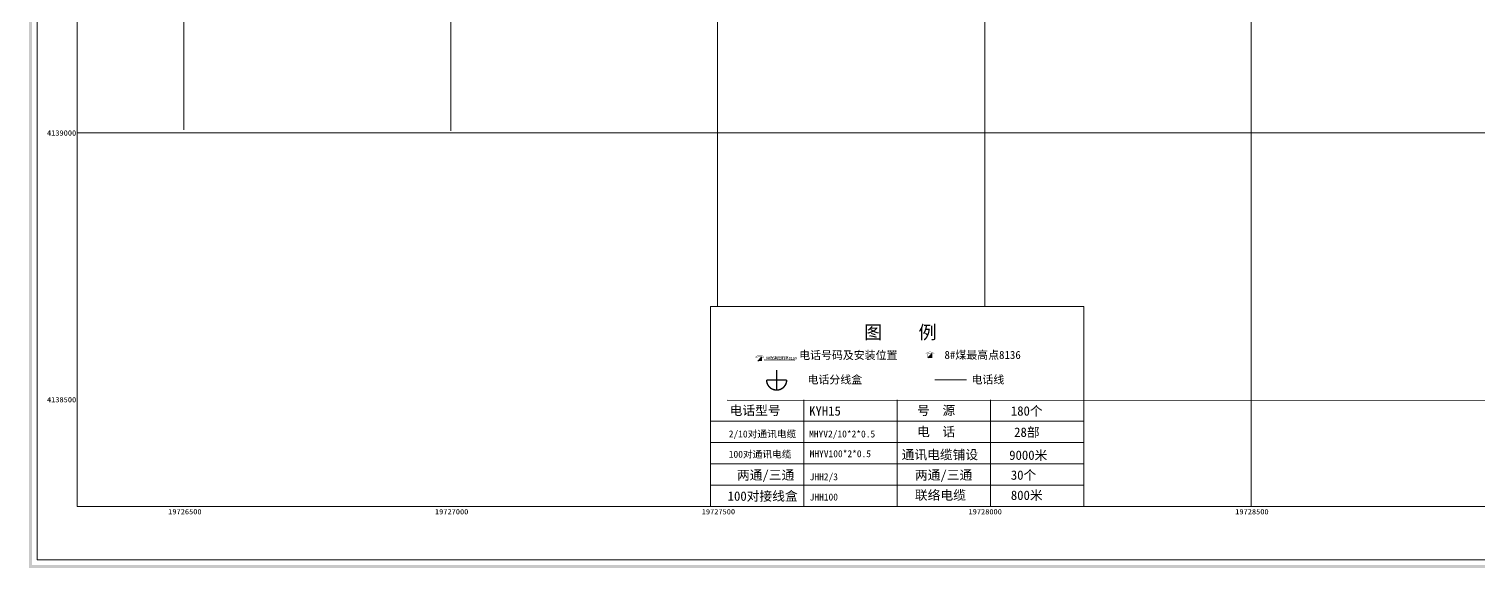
# Model space of a CAD drawing. Header units: inches. Extents: x -1 to 4080, y 0 to 4431.
# Drawn here: x -1 to 2717, y 0 to 1010 of the extents above; entities that cross this region are included whole.
import ezdxf

# ---------------------------------------------------------------- set-up
doc = ezdxf.new("R2010")
doc.units = ezdxf.units.IN
doc.header["$MEASUREMENT"] = 0
doc.layers.get('0').update_dxf_attribs({"lineweight": 0})
for name, color, linetype, lineweight in [('图形修饰XDD0800ATX', 7, 'Continuous', 0), ('电话XDD0800ATX', 7, 'Continuous', 0), ('经纬网XDD0800ATX', 7, 'Continuous', 0), ('通讯系统注记XDD0800ATX', 7, 'Continuous', 0), ('通讯设备XDD0800ATX', 7, 'Continuous', 0)]:
    doc.layers.add(name, color=color, linetype=linetype, lineweight=lineweight)
doc.styles.add('仿宋_GB2312', font='')
doc.styles.add('宋体', font='')
doc.styles.add('黑体', font='simhei.ttf')
doc.styles.get('仿宋_GB2312').set_extended_font_data('仿宋_GB2312')
doc.styles.get('宋体').set_extended_font_data('宋体')

# ---------------------------------------------------------------- blocks, each defined once
blk = doc.blocks.new('电话分线盒')
at = {"color": 0, "const_width": 0.236}
for points in [[(1.65, -0.35), (1.65, -0.37), (1.64, -0.4), (1.63, -0.42), (1.62, -0.45), (1.62, -0.48), (1.61, -0.51), (1.6, -0.54), (1.59, -0.57), (1.58, -0.59), (1.57, -0.62), (1.56, -0.65), (1.54, -0.67), (1.53, -0.7), (1.52, -0.73), (1.51, -0.75), (1.49, -0.78), (1.48, -0.81), (1.47, -0.83), (1.45, -0.86), (1.44, -0.88), (1.42, -0.91), (1.4, -0.93), (1.39, -0.96), (1.37, -0.98), (1.35, -1), (1.33, -1.03), (1.32, -1.05), (1.3, -1.07), (1.28, -1.1), (1.26, -1.12), (1.24, -1.14), (1.22, -1.16), (1.2, -1.18), (1.18, -1.2), (1.16, -1.22), (1.13, -1.24), (1.11, -1.26), (1.09, -1.28), (1.07, -1.3), (1.04, -1.32), (1.02, -1.34), (1, -1.35), (0.97, -1.37), (0.95, -1.39), (0.92, -1.4), (0.9, -1.42), (0.87, -1.44), (0.85, -1.45), (0.82, -1.47), (0.8, -1.48), (0.77, -1.49), (0.75, -1.51), (0.72, -1.52), (0.69, -1.53), (0.66, -1.54), (0.64, -1.55), (0.61, -1.57), (0.58, -1.58), (0.56, -1.59), (0.53, -1.59), (0.5, -1.6), (0.47, -1.61), (0.44, -1.62), (0.41, -1.63), (0.39, -1.63), (0.36, -1.64), (0.33, -1.65), (0.3, -1.65), (0.27, -1.66), (0.24, -1.66), (0.21, -1.67), (0.18, -1.67), (0.15, -1.67), (0.12, -1.67), (0.09, -1.68), (0.06, -1.68), (0.04, -1.68), (0.01, -1.68), (-0.02, -1.68), (-0.05, -1.68), (-0.08, -1.68), (-0.11, -1.67), (-0.14, -1.67), (-0.17, -1.67), (-0.2, -1.67), (-0.23, -1.66), (-0.26, -1.66), (-0.29, -1.65), (-0.32, -1.65), (-0.34, -1.64), (-0.37, -1.64), (-0.4, -1.63), (-0.43, -1.62), (-0.46, -1.61), (-0.49, -1.61), (-0.52, -1.6), (-0.54, -1.59), (-0.57, -1.58), (-0.6, -1.57), (-0.63, -1.56), (-0.65, -1.55), (-0.68, -1.53), (-0.71, -1.52), (-0.73, -1.51), (-0.76, -1.5), (-0.79, -1.48), (-0.81, -1.47), (-0.84, -1.45), (-0.86, -1.44), (-0.89, -1.42), (-0.91, -1.41), (-0.94, -1.39), (-0.96, -1.38), (-0.99, -1.36), (-1.01, -1.34), (-1.03, -1.32), (-1.06, -1.31), (-1.08, -1.29), (-1.1, -1.27), (-1.12, -1.25), (-1.15, -1.23), (-1.17, -1.21), (-1.19, -1.19), (-1.21, -1.17), (-1.23, -1.15), (-1.25, -1.12), (-1.27, -1.1), (-1.29, -1.08), (-1.31, -1.06), (-1.33, -1.03), (-1.34, -1.01), (-1.36, -0.99), (-1.38, -0.96), (-1.39, -0.94), (-1.41, -0.91), (-1.43, -0.89), (-1.44, -0.86), (-1.46, -0.84), (-1.47, -0.81), (-1.49, -0.79), (-1.5, -0.76), (-1.51, -0.74), (-1.53, -0.71), (-1.54, -0.68), (-1.55, -0.65), (-1.56, -0.63), (-1.57, -0.6), (-1.58, -0.57), (-1.59, -0.54), (-1.6, -0.52), (-1.61, -0.49), (-1.62, -0.46), (-1.63, -0.43), (-1.63, -0.4), (-1.64, -0.38), (-1.65, -0.35), (-1.65, -0.32), (-1.66, -0.29), (-1.66, -0.26), (-1.67, -0.23), (-1.67, -0.2), (-1.68, -0.17), (-1.68, -0.14), (-1.68, -0.11), (-1.68, -0.08), (-1.68, -0.05), (-1.69, -0.03), (-1.69, 0), (-1.69, 0.03), (-1.68, 0.06), (-1.68, 0.09), (-1.68, 0.12), (-1.68, 0.15), (-1.68, 0.18), (-1.67, 0.21), (-1.67, 0.24), (-1.67, 0.27), (-1.66, 0.3), (-1.66, 0.33), (-1.65, 0.35), (-1.64, 0.38)], [(-1.62, 0.36), (1.65, -0.35)], [(-0.34, -1.63), (0.37, 1.64)]]:
    blk.add_lwpolyline(points, dxfattribs=at)
at = {"color": 0}
for points in [[(-1.62, 0.36), (-1.62, 0.36)], [(0.37, 1.64), (0.37, 1.64)], [(-0.34, -1.63), (-0.34, -1.63)], [(1.65, -0.35), (1.65, -0.35)]]:
    blk.add_lwpolyline(points, dxfattribs=at)
blk = doc.blocks.new('矿用电话机')
blk.add_hatch(color=0).paths.add_polyline_path([(4, 4), (-4, -4), (4, -4)], flags=17)
at = {"color": 0, "const_width": 0.5}
for points in [[(-8, 3), (-6.2, 4.8), (-3.9, 6.2), (-1.3, 6.9), (1.3, 6.9), (3.8, 6.2), (6.1, 4.9), (8, 3)], [(-4, 3), (-8, 3)], [(-4, 4), (4, 4), (4, -4), (-4, -4), (-4, 4)], [(4, 3), (8, 3)]]:
    blk.add_lwpolyline(points, dxfattribs=at)
at = {"color": 0}
blk.add_lwpolyline([(4, 4), (-4, -4)], dxfattribs=at)

msp = doc.modelspace()

# ---------------------------------------------------------------- hatches: boundary and pattern name
at = {"layer": '图形修饰XDD0800ATX', "lineweight": 9}
h = msp.add_hatch(color=7, dxfattribs=at)
h.paths.add_polyline_path([(-0.6, 0), (4080.4, 0), (4080.4, 4431), (-0.6, 4431)], flags=17)
h.paths.add_polyline_path([(4.9, 5.5), (4074.9, 5.5), (4074.9, 4425.5), (4.9, 4425.5)], flags=0)

# ---------------------------------------------------------------- linework, layer by layer
at = {"layer": '图形修饰XDD0800ATX', "lineweight": 9, "flags": 128}
msp.add_lwpolyline([(14.9, 15.5), (4064.9, 15.5), (4064.9, 4415.5), (14.9, 4415.5), (14.9, 15.5)], dxfattribs=at)
at = {"layer": '电话XDD0800ATX', "lineweight": 9}
for p, q in [((1451.6, 315.5), (1451.6, 115.5)), ((1801.6, 315.5), (1801.6, 115.5)), ((1276.6, 275.5), (1976.6, 275.5)), ((1276.6, 235.5), (1976.6, 235.5)), ((1276.6, 195.5), (1976.6, 195.5)), ((1276.6, 155.5), (1976.6, 155.5))]:
    msp.add_line(p, q, dxfattribs=at)
at = {"layer": '电话XDD0800ATX', "color": 7, "linetype": 'Continuous', "lineweight": 9}
msp.add_line((1626.6, 315.5), (1626.6, 115.5), dxfattribs=at)
at = {"layer": '电话XDD0800ATX', "color": 7, "linetype": 'Continuous', "lineweight": 9, "flags": 128}
msp.add_lwpolyline([(1276.6, 115.5), (1976.6, 115.5), (1976.6, 490.5), (1276.6, 490.5), (1276.6, 115.5)], dxfattribs=at)
at = {"layer": '经纬网XDD0800ATX', "color": 7, "linetype": 'Continuous', "lineweight": 9}
for p, q in [((89.9, 115.5), (89.9, 4315.5)), ((289.9, 821.3), (289.9, 4315.5)), ((789.9, 819.5), (789.9, 4315.5)), ((1289.9, 491.3), (1289.9, 4315.5)), ((1791, 491), (1789.9, 4315.5)), ((2289.9, 115.5), (2289.9, 4315.5)), ((3989.9, 815.5), (89.9, 815.5)), ((3288.4, 314), (1307.9, 314.7)), ((3989.9, 115.5), (89.9, 115.5))]:
    msp.add_line(p, q, dxfattribs=at)
at = {"layer": '经纬网XDD0800ATX', "color": 7, "linetype": 'Continuous', "lineweight": 9, "flags": 128}
msp.add_lwpolyline([(89.9, 115.5), (3989.9, 115.5), (3989.9, 4315.5), (89.9, 4315.5), (89.9, 115.5)], dxfattribs=at)
at = {"layer": '通讯系统注记XDD0800ATX', "color": 3, "linetype": 'Continuous', "lineweight": 9, "true_color": 0x00ff00, "flags": 128}
msp.add_lwpolyline([(1377.2, 390), (1434.9, 389.7)], dxfattribs=at)
at = {"layer": '通讯设备XDD0800ATX', "color": 5, "lineweight": 9, "true_color": 0x0000ff}
msp.add_line((1697.1, 352.7), (1756.7, 352.7), dxfattribs=at)

# ---------------------------------------------------------------- block references
at = {"layer": '通讯系统注记XDD0800ATX', "color": 4, "lineweight": 9, "true_color": 0x00ffff}
msp.add_blockref('矿用电话机', (1369.2, 392), dxfattribs=at)
at = {"layer": '通讯系统注记XDD0800ATX', "color": 3, "lineweight": 9, "true_color": 0x00ff00}
msp.add_blockref('矿用电话机', (1688.1, 398.1), dxfattribs=at)
at = {"layer": '通讯设备XDD0800ATX', "color": 5, "lineweight": 9, "true_color": 0x0000ff, "xscale": 11.11111111111111, "yscale": 11.11111111111111, "rotation": 12.29934339951586}
msp.add_blockref('电话分线盒', (1400.7, 352.2), dxfattribs=at)

# ---------------------------------------------------------------- texts
at = {"layer": '电话XDD0800ATX', "color": 7, "lineweight": 9}
for s, height, style, p in [('图    例', 25, '宋体', (1564.5, 429.4)), ('电话号码及安装位置', 15, '宋体', (1443, 391.4)), ('8#煤最高点8136', 15, '宋体', (1715.3, 391.9)), ('电话分线盒', 15, '宋体', (1458.6, 345.6)), ('电话线', 15, '宋体', (1765.9, 345.6)), ('电话型号', 17.5, '宋体', (1312.6, 286.7)), ('KYH15', 17.5, '仿宋_GB2312', (1461.6, 285.6)), ('号  源', 17.5, '宋体', (1663.9, 286.7)), ('180个', 17.5, '宋体', (1839.7, 285.6)), ('2/10对通讯电缆', 13, '宋体', (1311, 244.7)), ('MHYV2/10*2*0.5', 13, '仿宋_GB2312', (1461.6, 244.7)), ('电  话', 17.5, '宋体', (1663.9, 246.8)), ('28部', 17.5, '宋体', (1845.9, 245.8)), ('100对通讯电缆', 13, '宋体', (1311, 206.7)), ('MHYV100*2*0.5', 13, '仿宋_GB2312', (1462.6, 207.7)), ('通讯电缆铺设', 17.5, '宋体', (1635.1, 203.7)), ('9000米', 17.5, '宋体', (1836.6, 202.7)), ('两通/三通', 17.5, '宋体', (1326.4, 165.6)), ('JHH2/3', 13, '仿宋_GB2312', (1462.6, 164.5)), ('两通/三通', 17.5, '宋体', (1660, 165.6)), ('30个', 17.5, '宋体', (1839.7, 165.4)), ('100对接线盒', 17.5, '宋体', (1308.9, 126)), ('JHH100', 13, '仿宋_GB2312', (1462.6, 126.5)), ('联络电缆', 17.5, '宋体', (1660, 127.9)), ('800米', 17.5, '宋体', (1839.7, 127.6))]:
    msp.add_text(s, height=height, dxfattribs=dict(at, style=style)).set_placement(p)
at = {"layer": '经纬网XDD0800ATX', "color": 7, "lineweight": 9, "style": '黑体'}
for s, p in [('4139000', (33.1, 810.5)), ('4138500', (33.1, 310.5)), ('19726500', (260.3, 100.5)), ('19727000', (760.3, 100.5)), ('19727500', (1260.3, 100.5)), ('19728000', (1760.3, 100.5)), ('19728500', (2260.3, 100.5))]:
    msp.add_text(s, height=10, dxfattribs=at).set_placement(p)
at = {"layer": '通讯系统注记XDD0800ATX', "color": 7, "lineweight": 9, "style": '宋体'}
for s, p in [('8#煤避险硐室', (1380.4, 391.4)), ('8159', (1423.1, 390.8))]:
    msp.add_text(s, height=5, rotation=359.7381, dxfattribs=at).set_placement(p)

doc.saveas('drawing.dxf')
